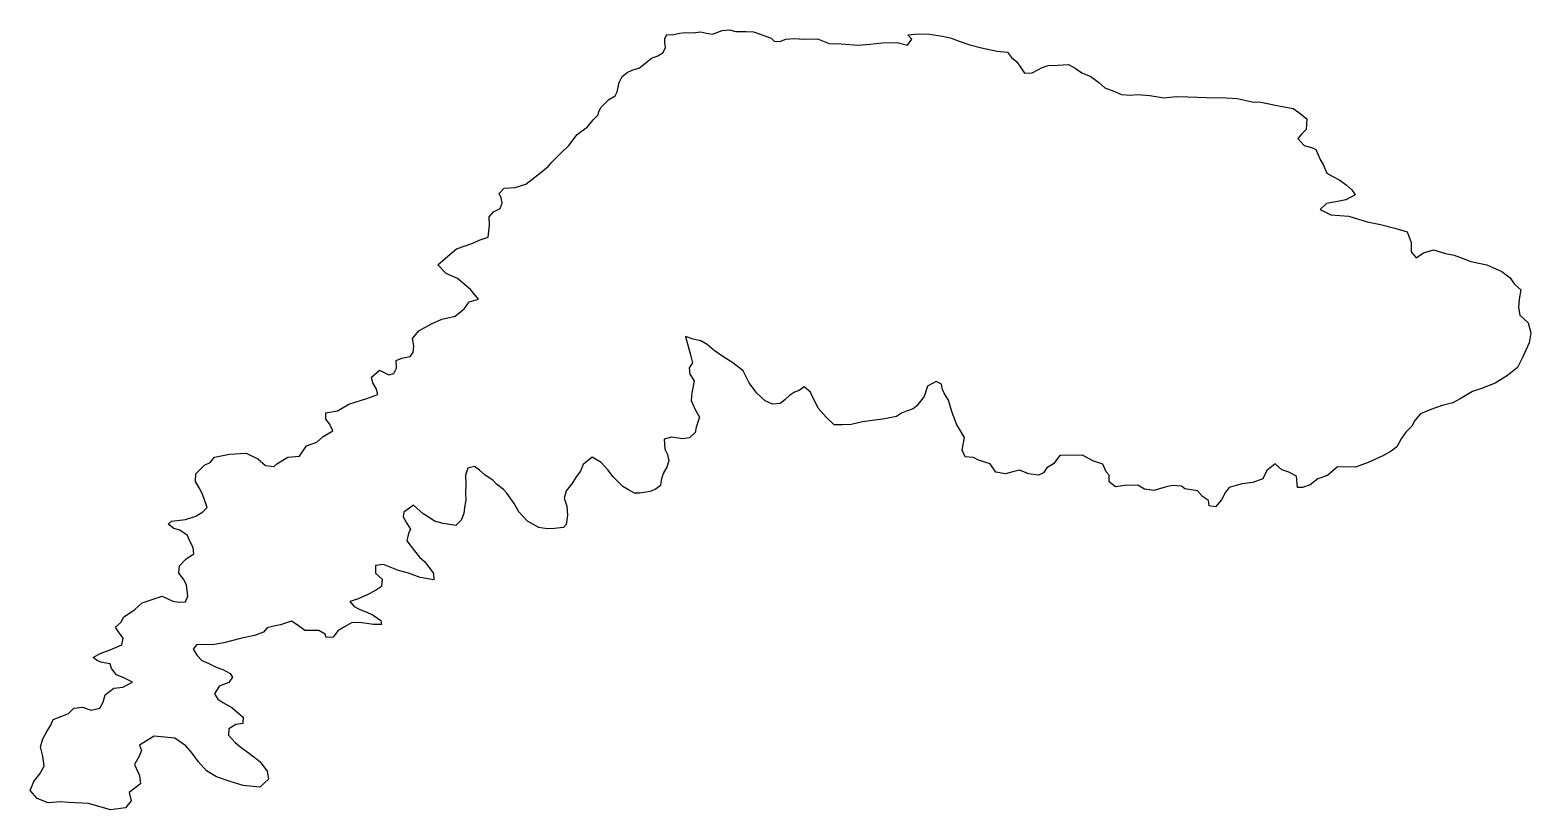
# Model space of a CAD drawing. Header units: metres. Extents: x 13.21 to 19.52, y 42.14 to 46.62.
# Drawn here: x 16.48679 to 16.53484, y 42.74919 to 42.77417 of the extents above; entities that cross this region are included whole.
import ezdxf

# ---------------------------------------------------------------- set-up
doc = ezdxf.new("R2010")
doc.units = ezdxf.units.M
doc.header["$MEASUREMENT"] = 0
doc.layers.add('hr', color=9, linetype='Continuous')

msp = doc.modelspace()

# ---------------------------------------------------------------- linework, layer by layer
at = {"layer": 'hr'}
msp.add_lwpolyline([(16.503787, 42.770219), (16.504037, 42.770464), (16.504309, 42.77082), (16.504632, 42.771068), (16.504815, 42.771286), (16.504978, 42.77145), (16.504999, 42.771554), (16.505076, 42.771701), (16.50532, 42.771941), (16.505524, 42.77206), (16.505582, 42.772185), (16.505651, 42.772486), (16.505747, 42.772674), (16.505909, 42.772811), (16.50607, 42.772885), (16.506297, 42.772954), (16.506503, 42.773118), (16.506684, 42.773264), (16.506887, 42.773338), (16.507055, 42.773448), (16.507138, 42.773605), (16.507111, 42.773763), (16.507108, 42.773889), (16.507179, 42.774027), (16.507349, 42.774012), (16.507595, 42.774067), (16.507773, 42.774087), (16.508023, 42.774075), (16.50825, 42.774112), (16.508451, 42.774069), (16.508633, 42.774035), (16.508947, 42.774148), (16.50918, 42.774168), (16.509387, 42.77412), (16.509717, 42.774124), (16.509948, 42.774108), (16.510161, 42.774038), (16.510518, 42.773907), (16.510607, 42.773811), (16.51079, 42.773795), (16.510982, 42.773878), (16.511239, 42.773893), (16.51158, 42.773879), (16.512002, 42.773887), (16.512377, 42.773734), (16.512762, 42.773724), (16.513299, 42.773685), (16.513678, 42.773716), (16.514076, 42.773756), (16.514553, 42.773772), (16.514875, 42.773678), (16.51502, 42.773879), (16.514889, 42.774011), (16.515232, 42.774042), (16.515586, 42.774038), (16.516006, 42.773974), (16.516285, 42.773902), (16.516473, 42.773832), (16.516879, 42.773696), (16.51725, 42.773602), (16.517754, 42.773491), (16.518083, 42.77346), (16.518207, 42.773292), (16.518375, 42.77315), (16.518499, 42.772977), (16.518622, 42.772782), (16.518867, 42.772792), (16.519077, 42.772898), (16.519195, 42.772968), (16.51938, 42.773033), (16.519692, 42.773038), (16.520035, 42.77306), (16.520246, 42.77295), (16.520456, 42.772798), (16.520752, 42.772677), (16.521004, 42.772489), (16.521201, 42.772311), (16.521486, 42.772208), (16.521734, 42.772101), (16.522014, 42.77208), (16.522247, 42.772099), (16.522637, 42.772071), (16.523081, 42.771993), (16.523486, 42.772038), (16.523852, 42.772024), (16.52445, 42.772011), (16.525085, 42.771994), (16.525439, 42.771971), (16.525919, 42.77187), (16.526188, 42.771862), (16.526765, 42.771737), (16.527222, 42.771655), (16.527408, 42.771522), (16.527659, 42.771325), (16.527639, 42.770983), (16.527501, 42.770845), (16.527381, 42.770689), (16.527583, 42.77047), (16.527814, 42.770409), (16.527953, 42.77034), (16.528103, 42.77), (16.528192, 42.769864), (16.528301, 42.769588), (16.5285, 42.769472), (16.528717, 42.769357), (16.528921, 42.76921), (16.529106, 42.76905), (16.529206, 42.768887), (16.528915, 42.768733), (16.52859, 42.768666), (16.528295, 42.768616), (16.528095, 42.768416), (16.528427, 42.768249), (16.529006, 42.76821), (16.529594, 42.768022), (16.530026, 42.767944), (16.530481, 42.767826), (16.530875, 42.767703), (16.531007, 42.767364), (16.531, 42.767067), (16.53116, 42.766871), (16.531402, 42.76703), (16.531722, 42.767125), (16.532098, 42.767007), (16.532384, 42.766958), (16.532668, 42.766846), (16.532911, 42.766758), (16.533427, 42.766647), (16.533911, 42.766438), (16.534174, 42.766232), (16.534298, 42.766037), (16.534513, 42.765845), (16.534457, 42.765553), (16.534438, 42.765283), (16.534481, 42.765031), (16.534744, 42.764793), (16.534839, 42.764468), (16.534783, 42.764153), (16.534563, 42.763684), (16.534403, 42.763357), (16.534091, 42.7631), (16.533694, 42.762854), (16.533256, 42.762684), (16.532966, 42.762589), (16.53257, 42.76236), (16.53234, 42.762224), (16.531996, 42.762147), (16.531633, 42.762017), (16.531306, 42.761878), (16.531117, 42.76166), (16.531027, 42.761476), (16.530833, 42.761285), (16.530681, 42.761076), (16.53054, 42.760821), (16.53036, 42.760684), (16.530093, 42.76053), (16.529624, 42.760316), (16.529223, 42.760168), (16.528649, 42.76018), (16.528325, 42.759901), (16.528011, 42.759797), (16.527767, 42.759598), (16.527527, 42.759516), (16.527368, 42.759513), (16.527335, 42.759878), (16.527087, 42.760003), (16.526863, 42.760083), (16.526654, 42.760274), (16.52638, 42.760062), (16.526251, 42.759794), (16.525937, 42.759681), (16.525594, 42.759631), (16.525397, 42.759585), (16.525182, 42.75952), (16.525062, 42.759373), (16.524934, 42.759127), (16.524745, 42.7589), (16.524538, 42.758925), (16.524518, 42.759106), (16.524319, 42.75923), (16.524165, 42.759407), (16.523763, 42.759471), (16.52365, 42.759563), (16.523357, 42.759576), (16.52313, 42.759529), (16.522761, 42.759426), (16.522468, 42.759466), (16.522251, 42.75959), (16.521842, 42.759582), (16.521536, 42.759542), (16.521338, 42.759702), (16.521337, 42.759909), (16.521236, 42.760018), (16.521138, 42.760262), (16.520811, 42.760375), (16.520479, 42.76055), (16.519752, 42.760542), (16.519556, 42.760275), (16.519339, 42.760142), (16.519231, 42.759991), (16.519071, 42.759916), (16.518766, 42.759956), (16.51847, 42.760068), (16.518249, 42.760022), (16.518021, 42.759957), (16.517705, 42.760007), (16.517528, 42.760275), (16.517158, 42.760392), (16.516996, 42.76048), (16.516727, 42.760497), (16.516629, 42.760714), (16.5167, 42.761118), (16.516454, 42.761545), (16.516299, 42.761952), (16.516191, 42.762318), (16.516062, 42.762522), (16.515998, 42.762658), (16.515966, 42.762825), (16.515797, 42.762913), (16.515518, 42.762759), (16.515418, 42.762432), (16.515299, 42.76228), (16.515167, 42.762124), (16.51506, 42.762031), (16.514845, 42.761958), (16.514685, 42.761901), (16.514529, 42.761791), (16.514155, 42.761715), (16.513438, 42.761625), (16.513075, 42.761531), (16.512794, 42.761526), (16.512531, 42.761529), (16.512281, 42.761771), (16.512019, 42.762063), (16.511926, 42.762262), (16.511838, 42.762421), (16.511775, 42.762574), (16.511571, 42.762744), (16.511416, 42.762624), (16.511262, 42.762568), (16.5111, 42.762466), (16.51095, 42.76232), (16.510801, 42.762209), (16.510562, 42.76219), (16.510327, 42.762292), (16.510052, 42.762539), (16.509809, 42.76287), (16.509617, 42.763256), (16.509293, 42.763512), (16.508998, 42.763691), (16.508686, 42.763903), (16.508471, 42.764099), (16.50826, 42.764214), (16.508017, 42.764271), (16.507774, 42.764356), (16.507942, 42.763728), (16.507998, 42.763507), (16.50789, 42.76335), (16.50791, 42.763143), (16.508051, 42.76293), (16.508003, 42.762705), (16.507975, 42.762544), (16.507957, 42.762301), (16.508096, 42.761993), (16.508225, 42.761771), (16.508119, 42.761448), (16.508078, 42.761282), (16.507897, 42.761109), (16.507676, 42.761071), (16.507323, 42.76113), (16.50709, 42.76107), (16.507112, 42.760741), (16.5072, 42.760578), (16.507244, 42.76037), (16.507178, 42.760173), (16.507057, 42.759963), (16.506991, 42.759757), (16.506968, 42.759586), (16.5068, 42.759449), (16.506646, 42.759392), (16.506315, 42.759334), (16.506144, 42.75934), (16.505944, 42.759438), (16.50577, 42.759552), (16.505621, 42.759694), (16.50546, 42.759854), (16.505282, 42.760081), (16.505074, 42.760322), (16.504785, 42.760493), (16.504498, 42.760253), (16.504414, 42.760038), (16.504275, 42.759856), (16.504135, 42.759637), (16.503952, 42.75941), (16.503886, 42.759177), (16.503977, 42.758923), (16.504001, 42.758626), (16.503957, 42.75833), (16.503863, 42.758241), (16.503581, 42.758208), (16.503349, 42.758198), (16.503081, 42.758238), (16.50272, 42.75844), (16.502434, 42.758741), (16.502293, 42.759), (16.502051, 42.759331), (16.50195, 42.759454), (16.501728, 42.759624), (16.501603, 42.759756), (16.501362, 42.759908), (16.501177, 42.760077), (16.501015, 42.760191), (16.500806, 42.760135), (16.500727, 42.759916), (16.500745, 42.759628), (16.500731, 42.759331), (16.500739, 42.759124), (16.500702, 42.758881), (16.500673, 42.758683), (16.500595, 42.758473), (16.500426, 42.758299), (16.500012, 42.758368), (16.499739, 42.758435), (16.499564, 42.758558), (16.499378, 42.758673), (16.499061, 42.758952), (16.498756, 42.758731), (16.498734, 42.758583), (16.498846, 42.758388), (16.498975, 42.758184), (16.498905, 42.758045), (16.49885, 42.757812), (16.499093, 42.757484), (16.499253, 42.757289), (16.499414, 42.757151), (16.499539, 42.757001), (16.499704, 42.756761), (16.499712, 42.756562), (16.49928, 42.756631), (16.49891, 42.756776), (16.498589, 42.756856), (16.498111, 42.757047), (16.497853, 42.757014), (16.497848, 42.756771), (16.498063, 42.75658), (16.498045, 42.75635), (16.497853, 42.756222), (16.497586, 42.756077), (16.497272, 42.755937), (16.497026, 42.755868), (16.497168, 42.755709), (16.497349, 42.755612), (16.497573, 42.755528), (16.497772, 42.755431), (16.498019, 42.755261), (16.498046, 42.755126), (16.497789, 42.755125), (16.497351, 42.755198), (16.497082, 42.755179), (16.496853, 42.755056), (16.496649, 42.754928), (16.496491, 42.754719), (16.496271, 42.754717), (16.496243, 42.754825), (16.496038, 42.754941), (16.495586, 42.754933), (16.495346, 42.755121), (16.49516, 42.755236), (16.494809, 42.755119), (16.494594, 42.755072), (16.494385, 42.755025), (16.494266, 42.754887), (16.493976, 42.754779), (16.493528, 42.754681), (16.492993, 42.754539), (16.492637, 42.754481), (16.492357, 42.754494), (16.492124, 42.754483), (16.492017, 42.754336), (16.492146, 42.754132), (16.492295, 42.753981), (16.492519, 42.753884), (16.492754, 42.753759), (16.492966, 42.753685), (16.493201, 42.75356), (16.493272, 42.753442), (16.493158, 42.753272), (16.492844, 42.75316), (16.492691, 42.752914), (16.492803, 42.752737), (16.492965, 42.752631), (16.493248, 42.75247), (16.49341, 42.752328), (16.493614, 42.752159), (16.493603, 42.751961), (16.493376, 42.751924), (16.493159, 42.751787), (16.493148, 42.751589), (16.493362, 42.751348), (16.493547, 42.751188), (16.493812, 42.751004), (16.494148, 42.750748), (16.494378, 42.750434), (16.494421, 42.750173), (16.494146, 42.74992), (16.493616, 42.749976), (16.493198, 42.750103), (16.492755, 42.750248), (16.492442, 42.750446), (16.49218, 42.750729), (16.491979, 42.751006), (16.491778, 42.751247), (16.491429, 42.751486), (16.490765, 42.751553), (16.4903, 42.751262), (16.490363, 42.75109), (16.490285, 42.750911), (16.490132, 42.750647), (16.490295, 42.750299), (16.490331, 42.750028), (16.489964, 42.749749), (16.490025, 42.749483), (16.489849, 42.749256), (16.489371, 42.74919), (16.488667, 42.749402), (16.488021, 42.749428), (16.487777, 42.749449), (16.487373, 42.749418), (16.487016, 42.749554), (16.48679, 42.749818), (16.486907, 42.7501), (16.487108, 42.750345), (16.487248, 42.75059), (16.487201, 42.750915), (16.487123, 42.751209), (16.487202, 42.751473), (16.48733, 42.751701), (16.487457, 42.751907), (16.487529, 42.75209), (16.487806, 42.75219), (16.488022, 42.752277), (16.488191, 42.752451), (16.488472, 42.752478), (16.488745, 42.752385), (16.489021, 42.752449), (16.48913, 42.752641), (16.489197, 42.752879), (16.48947, 42.753087), (16.489764, 42.753119), (16.490068, 42.753286), (16.48979, 42.753424), (16.48956, 42.753513), (16.489394, 42.753718), (16.489355, 42.753867), (16.489105, 42.753911), (16.488948, 42.753962), (16.48881, 42.754076), (16.489039, 42.754199), (16.489353, 42.754317), (16.48973, 42.754479), (16.489772, 42.754694), (16.489624, 42.754899), (16.48953, 42.755048), (16.489711, 42.755203), (16.489782, 42.755365), (16.490142, 42.755607), (16.490379, 42.75582), (16.491025, 42.756037), (16.491358, 42.755875), (16.491564, 42.755841), (16.491772, 42.755856), (16.491844, 42.756035), (16.491824, 42.756234), (16.491797, 42.756387), (16.491716, 42.756573), (16.491556, 42.756777), (16.491574, 42.757011), (16.491787, 42.757233), (16.492029, 42.757397), (16.49201, 42.757595), (16.491911, 42.757799), (16.49183, 42.75798), (16.491583, 42.758154), (16.491395, 42.758206), (16.491209, 42.758339), (16.491315, 42.758441), (16.491769, 42.758494), (16.492095, 42.758602), (16.492324, 42.758734), (16.492456, 42.758872), (16.492376, 42.759121), (16.492313, 42.759302), (16.492208, 42.759505), (16.492091, 42.75971), (16.492097, 42.759953), (16.492372, 42.760228), (16.492552, 42.76032), (16.492696, 42.760485), (16.493181, 42.760582), (16.493707, 42.760616), (16.494082, 42.76044), (16.494327, 42.76022), (16.494601, 42.760185), (16.494688, 42.76027), (16.495048, 42.760486), (16.495415, 42.760521), (16.495643, 42.760851), (16.49597, 42.760973), (16.49617, 42.761155), (16.49648, 42.761336), (16.496375, 42.761553), (16.496262, 42.761703), (16.496255, 42.76191), (16.496629, 42.761977), (16.496995, 42.762184), (16.497401, 42.762314), (16.497574, 42.76237), (16.497925, 42.7625), (16.497874, 42.762686), (16.497769, 42.762867), (16.497718, 42.763052), (16.49798, 42.763274), (16.498276, 42.763126), (16.498436, 42.763173), (16.498519, 42.763343), (16.498513, 42.763586), (16.498692, 42.763661), (16.498962, 42.763711), (16.499057, 42.763836), (16.499074, 42.764043), (16.499031, 42.764286), (16.499232, 42.764531), (16.499647, 42.76476), (16.499969, 42.764913), (16.500405, 42.765006), (16.500698, 42.76525), (16.500849, 42.765464), (16.501151, 42.76555), (16.50089, 42.76586), (16.500476, 42.766207), (16.500108, 42.76637), (16.499846, 42.766643), (16.500089, 42.766856), (16.500438, 42.767158), (16.500968, 42.767344), (16.501166, 42.767441), (16.501455, 42.767531), (16.501495, 42.767918), (16.50149, 42.768188), (16.501622, 42.768344), (16.501838, 42.768453), (16.501909, 42.768619), (16.501877, 42.768791), (16.501813, 42.768931), (16.50197, 42.769104), (16.502325, 42.769127), (16.502663, 42.76923), (16.502857, 42.769385), (16.503143, 42.769607), (16.503392, 42.76981), (16.503499, 42.769935), (16.503787, 42.770219)], close=True, dxfattribs=at)

doc.saveas('drawing.dxf')
